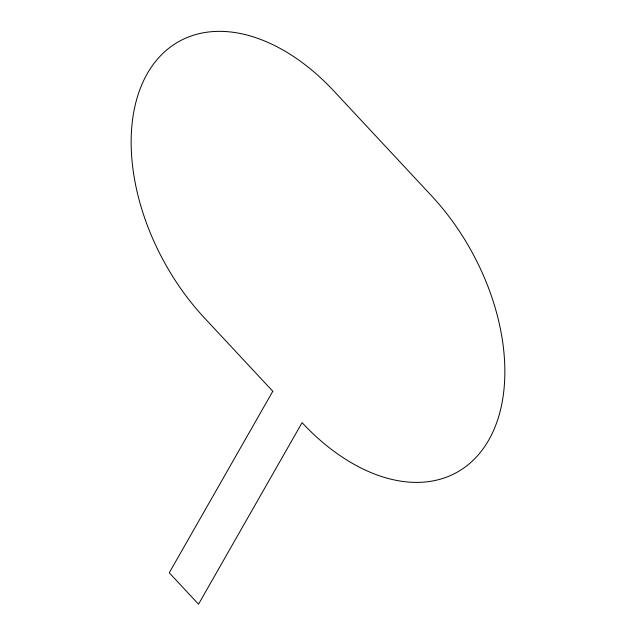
<?xml version="1.0" encoding="UTF-8"?>
<svg xmlns="http://www.w3.org/2000/svg" width="636" height="636" viewBox="0 0 636 636"><rect width="100%" height="100%" fill="white"/><g stroke="black" fill="none" stroke-linecap="round" stroke-linejoin="round"><path stroke-width="0.95" d="M272.796 391.267L169.256 572.798L198.527 604.2L302.068 422.662A186.356 119.695 61.2 0 0 488.758 440.04A186.356 119.695 61.2 0 0 431.502 195.745L333.932 91.083A186.356 119.695 61.2 0 0 147.242 73.704A186.356 119.695 61.2 0 0 204.498 318L272.796 391.267"/></g></svg>
